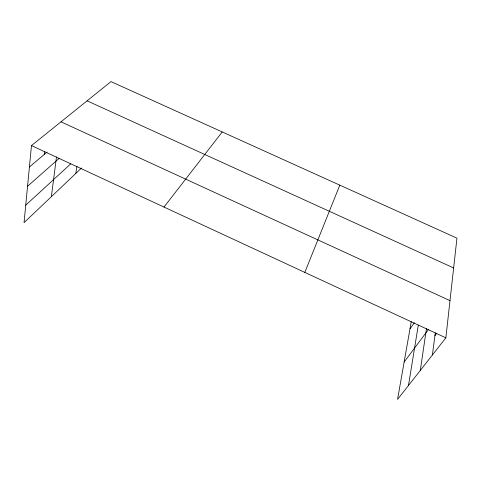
<?xml version="1.0" encoding="UTF-8"?>
<svg xmlns="http://www.w3.org/2000/svg" width="481" height="481" viewBox="0 0 481 481"><rect width="100%" height="100%" fill="white"/><g stroke="black" fill="none" stroke-linecap="round" stroke-linejoin="round"><path stroke-width="0.72" d="M411.255 321.633L397.559 399.392L445.857 337.836L456.95 238.155L110.991 81.608L31.475 145.575L24.05 222.643L81.59 167.935M44.324 154.389L44.655 151.485M51.377 196.663L56.487 156.908M432.389 355.002L435.287 332.846M420.31 370.4L426.467 328.571M75.794 173.443L76.918 166.222M408.477 385.473L418.29 325.144M304.822 272.402L339.814 185.149M409.998 328.782L414.327 322.745M404.142 362.025L428.457 329.473M434.908 335.732L436.712 333.375M164.003 207.064L222.222 131.944M25.733 205.159L70.707 163.871M27.555 186.261L59.181 158.357M29.413 166.997L47.126 152.02M87.097 100.83L453.637 267.947M61.003 121.825L450 300.637M31.475 145.575L445.857 337.836"/></g></svg>
